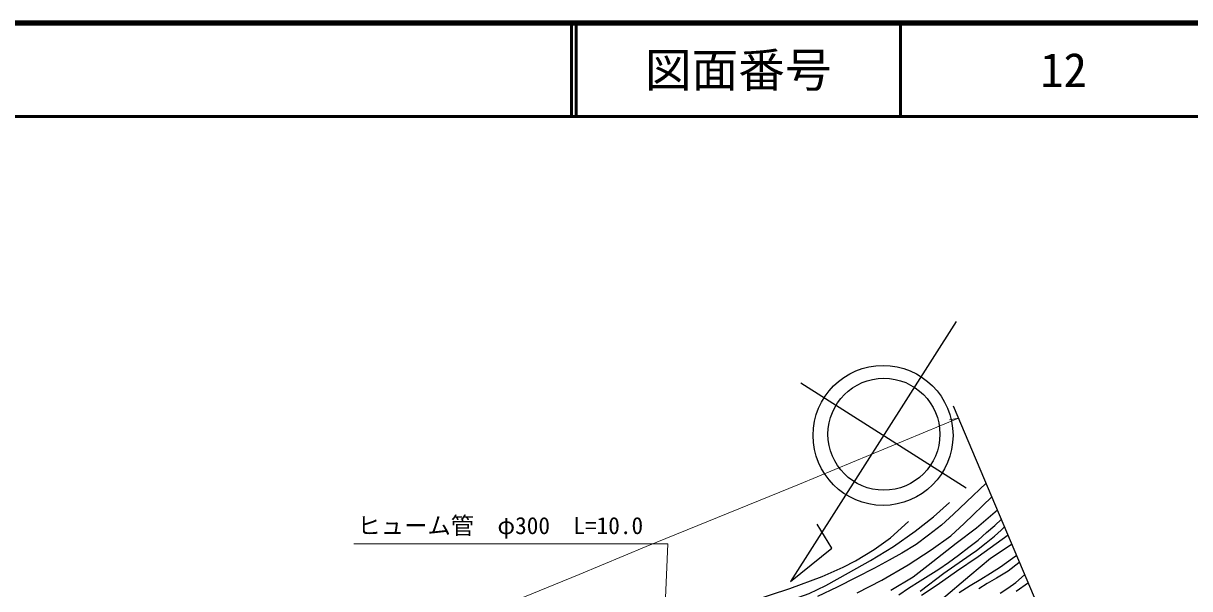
# Model space of a CAD drawing. Units: millimetres at full size, sheet at 1:1000; details may follow other scales. Extents: x 40000 to 680000, y 20000 to 380000.
# Drawn here: x 449987 to 575011, y 319387 to 380000 of the extents above; entities that cross this region are included whole.
import ezdxf
from ezdxf.enums import TextEntityAlignment as Align

# ---------------------------------------------------------------- set-up
doc = ezdxf.new("R2010")
doc.units = ezdxf.units.MM
doc.header["$LTSCALE"] = 1000
for name, color, linetype, lineweight in [('M-BGD', 7, 'Continuous', 25), ('M-BMK-OTRS', 5, 'Continuous', 25), ('M-BMK-SRVR', 3, 'Continuous', 25), ('M-STR-HTXT', 7, 'Continuous', 13), ('M-TTL', 2, 'Continuous', 140), ('M-TTL-LINE', 7, 'Continuous', 50)]:
    doc.layers.add(name, color=color, linetype=linetype, lineweight=lineweight)
doc.layers.add('M-TTL-TXT', color=7, linetype='Continuous')
doc.styles.add('ＭＳ ゴシック', font='')
doc.styles.get('ＭＳ ゴシック').set_extended_font_data('MS Gothic')

msp = doc.modelspace()

# ---------------------------------------------------------------- linework, layer by layer
at = {"layer": 'M-BGD'}
for points in [[(553194, 330684), (551080, 328695), (549704, 327375), (548422, 326187), (547010, 325106), (545684, 324126), (544156, 323196), (542816, 322432), (541223, 321603), (539272, 320574), (537226, 319544), (535108, 318549)], [(539370, 318949), (542022, 320296), (544830, 321960), (547288, 323544), (549405, 325057), (550839, 326361), (553807, 329240)], [(490822, 311879), (494624, 311552), (497881, 311361), (501798, 311143), (505056, 311075), (508030, 311089), (511209, 311498), (514912, 312296), (517640, 313191), (521338, 314473), (524189, 315508), (528344, 316940), (531997, 318073), (534225, 318871), (536015, 319739), (538422, 321075), (540782, 322417), (543268, 323903), (545586, 325544), (547551, 327096), (549282, 328634)], [(554423, 327789), (552177, 325868), (549977, 324215), (546968, 321884), (545372, 320634), (542976, 319187)], [(495440, 312634), (497162, 312278), (498985, 312016), (500681, 311914), (503254, 311821), (504746, 311855), (507200, 311999), (509151, 312211), (510477, 312397), (512470, 312804), (514805, 313424), (516619, 313992), (519769, 315028), (523860, 316531), (526924, 317686), (530073, 318737), (532168, 319415), (535606, 320681), (537881, 321708), (539179, 322387), (541173, 323600), (542947, 324839), (544881, 326586)], [(543837, 318741), (544888, 319451), (546132, 320239), (548118, 321491), (549147, 322179), (550216, 322988), (551352, 323838), (552328, 324581), (553242, 325406), (554110, 326166), (554826, 326839)], [(546106, 319105), (548664, 321052), (551478, 323004), (552157, 323490), (553206, 324300), (554091, 325007), (554812, 325646), (555172, 326024)], [(555550, 325135), (552334, 322812), (550023, 321214), (547932, 319777), (546273, 318649)], [(555971, 324142), (553651, 322626), (551453, 320759), (548420, 318205)], [(550289, 318981), (551474, 319716), (552638, 320417), (553656, 321057), (554726, 321744), (556036, 322664), (556468, 322972)], [(556703, 322142), (555554, 321277), (554299, 320505), (553306, 319941), (552408, 319386)], [(554680, 318921), (555510, 319426), (556377, 320064), (556974, 320596), (557342, 320913)], [(557720, 320022), (556414, 319102)]]:
    msp.add_lwpolyline(points, dxfattribs=at)
at = {"layer": 'M-BMK-OTRS'}
msp.add_line((578169, 271854), (549684, 338951), dxfattribs=at)
at = {"layer": 'M-BMK-SRVR'}
for p, q in [((549967, 348026), (532228, 320164)), ((551037, 330155), (533322, 341434)), ((536636, 323726), (535097, 326301)), ((532228, 320164), (536636, 323726))]:
    msp.add_line(p, q, dxfattribs=at)
for centre, radius in [((542144, 335817), 7500), ((542236, 335946), 6000)]:
    msp.add_circle(centre, radius, dxfattribs=at)
at = {"layer": 'M-STR-HTXT'}
msp.add_line((550233, 337659), (549281, 337482), dxfattribs=at)
for points in [[(550233, 337659), (533189, 330599), (516741, 323908), (509557, 320910), (498472, 316356), (487989, 312080), (474211, 306479), (465487, 302902), (459763, 300557), (450868, 296897), (444400, 294251)], [(517670, 291840), (519061, 324186), (485431, 324186)]]:
    msp.add_lwpolyline(points, dxfattribs=at)
at = {"layer": 'M-TTL'}
msp.add_line((680000, 380000), (40000, 380000), dxfattribs=at)
at = {"layer": 'M-TTL-LINE'}
for p, q in [((508747, 380000), (508747, 370000)), ((509247, 380000), (509247, 370000)), ((543997, 380000), (543997, 370000)), ((40000, 370000), (680000, 370000))]:
    msp.add_line(p, q, dxfattribs=at)

# ---------------------------------------------------------------- texts
at = {"layer": 'M-STR-HTXT', "style": 'ＭＳ ゴシック'}
msp.add_text('ヒューム管\u3000φ300\u3000L=10.0', height=1833, dxfattribs=at).set_placement((485806, 324686), align=Align.BOTTOM_LEFT)
at = {"layer": 'M-TTL-TXT', "style": 'ＭＳ ゴシック'}
for s, p in [('図面番号', (526622, 375000)), ('12', (561497, 375000))]:
    msp.add_text(s, height=3666, dxfattribs=at).set_placement(p, align=Align.MIDDLE_CENTER)

doc.saveas('drawing.dxf')
